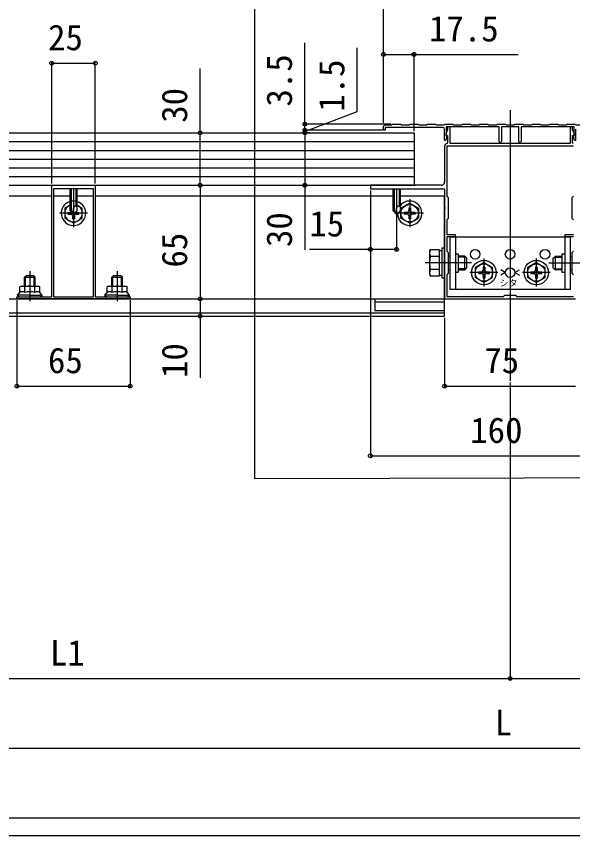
# Model space of a CAD drawing. Units: millimetres, scale not verified. Extents: x -875 to 875, y -1304 to 1298.
# Drawn here: x -282.7 to 35.8, y -1304.4 to -835.1 of the extents above; entities that cross this region are included whole.
import ezdxf
from ezdxf.enums import TextEntityAlignment as Align

# ---------------------------------------------------------------- set-up
doc = ezdxf.new("R2010")
doc.units = ezdxf.units.MM
doc.header["$LTSCALE"] = 8
for name, color, linetype in [('0-3_YKK_11', 7, 'Continuous'), ('0-4_YKK_12', 2, 'Continuous'), ('0-5_YKK_13', 4, 'Continuous'), ('0-7_YKK_D', 6, 'Continuous'), ('0-8_YKK_ZWAK', 7, 'Continuous'), ('0-9_YSS_K', 3, 'Continuous')]:
    doc.layers.add(name, color=color, linetype=linetype)
doc.styles.add('ＭＳ ゴシック', font='')
doc.styles.get('ＭＳ ゴシック').set_extended_font_data('MS Gothic')

msp = doc.modelspace()

# ---------------------------------------------------------------- linework, layer by layer
at = {"layer": '0-3_YKK_11'}
msp.add_line((-37.5, -909.5), (-37.5, -929.9), dxfattribs=at)
for points in [[(-38.5, -898.7), (-71.5, -898.7), (-71.5, -900.4), (-72.5, -900.4), (-72.5, -898.2)], [(-71.5, -897.2), (-67.65, -897.2), (-67.35, -896.9), (-62.65, -896.9), (-62.35, -897.2), (-57.65, -897.2), (-57.35, -896.9), (-52.65, -896.9), (-52.35, -897.2), (-47.65, -897.2), (-47.35, -896.9), (-42.65, -896.9), (-42.35, -897.2), (-37.65, -897.2), (-37.35, -896.9), (-32.65, -896.9), (-32.35, -897.2), (-27.65, -897.2), (-27.35, -896.9), (-22.65, -896.9), (-22.35, -897.2), (-17.65, -897.2), (-17.35, -896.9), (-12.65, -896.9), (-12.35, -897.2), (-7.65, -897.2), (-7.35, -896.9), (-2.65, -896.9), (-2.35, -897.2), (2.35, -897.2), (2.65, -896.9), (7.35, -896.9), (7.65, -897.2), (12.35, -897.2), (12.65, -896.9), (17.35, -896.9), (17.65, -897.2), (22.35, -897.2), (22.65, -896.9), (27.35, -896.9)], [(-6.3, -906.75), (-6.3, -898.4), (-36.6, -898.4), (-36.6, -903.6), (-36.015, -903.813), (-36.902, -906.247), (-37.5, -906.142), (-37.5, -899.7)], [(34.4, -907.9), (-34.4, -907.9), (-34.4, -898.4), (-35.8, -898.4), (-35.8, -899.9), (-36.8, -902.647), (-36.8, -903.4), (-35.8, -903.4), (-35.8, -907.611), (-36.068, -907.909)], [(5, -906.75), (5, -898.4), (-5, -898.4), (-5, -906.75)], [(37.5, -899.7), (37.5, -906.142), (36.902, -906.247), (36.015, -903.813), (36.6, -903.6), (36.6, -898.4), (6.3, -898.4), (6.3, -906.75)], [(27.35, -896.9), (27.65, -897.2), (32.35, -897.2), (32.65, -896.9), (37.35, -896.9), (37.65, -897.2), (42.35, -897.2), (42.65, -896.9), (47.35, -896.9), (47.65, -897.2), (52.35, -897.2), (52.65, -896.9), (57.35, -896.9), (57.65, -897.2), (62.35, -897.2), (62.65, -896.9), (67.35, -896.9), (67.65, -897.2), (71.5, -897.2)], [(36.068, -907.909), (35.8, -907.611), (35.8, -903.4), (36.8, -903.4), (36.8, -902.647), (35.8, -899.9), (35.8, -898.4), (34.4, -898.4), (34.4, -907.9)], [(36.2, -909.4), (-36.2, -909.4), (-36.2, -938.2), (-35.5, -938.9), (-35.5, -950.9), (-36.2, -951.6), (-36.2, -960.1), (-31.5, -960.1), (-31.5, -961.4), (-36.2, -961.4), (-36.2, -969.7), (-35.5, -970.4), (-35.5, -982.4), (-36.2, -983.1), (-36.2, -995.6), (-3.7, -995.6), (-3, -994.9), (3, -994.9), (3.7, -995.6), (36.2, -995.6)], [(-39.5, -931.9), (-54.329, -931.9), (-54.521, -932.043), (-55.479, -932.043), (-55.671, -931.9), (-80, -931.9), (-80, -933.9), (-37.5, -933.9), (-37.5, -944.442), (-37.38, -944.625), (-37.38, -945.175), (-37.5, -945.358), (-37.5, -975.942), (-37.38, -976.125), (-37.38, -976.675), (-37.5, -976.858), (-37.5, -996.9), (-0.458, -996.9), (-0.275, -996.78), (0.275, -996.78), (0.458, -996.9), (37.5, -996.9)], [(36.2, -951.6), (35.5, -950.9), (35.5, -938.9), (36.2, -938.2)], [(36.2, -961.4), (31.5, -961.4), (31.5, -960.1), (36.2, -960.1)], [(36.2, -983.1), (35.5, -982.4), (35.5, -970.4), (36.2, -969.7)]]:
    msp.add_lwpolyline(points, dxfattribs=at)
for points in [[(-217.5, -996.9), (-282.5, -996.9), (-282.5, -995.7), (-275.458, -995.7), (-275.275, -995.82), (-274.725, -995.82), (-274.542, -995.7), (-262.5, -995.7), (-262.5, -931.9), (-250.458, -931.9), (-250.275, -932.02), (-249.725, -932.02), (-249.542, -931.9), (-237.5, -931.9), (-237.5, -995.7), (-225.458, -995.7), (-225.275, -995.82), (-224.725, -995.82), (-224.542, -995.7), (-217.5, -995.7)], [(-261.5, -933.9), (-261.5, -995.7), (-238.5, -995.7), (-238.5, -933.9)]]:
    msp.add_lwpolyline(points, close=True, dxfattribs=at)
for centre, radius, start, end in [((-71.5, -898.2), 1, 90.00001, 179.99999), ((-38.5, -899.7), 1, 0.00001, 89.99999), ((-35.9, -909.5), 1.6, 96.04232, 180), ((-5.65, -906.75), 0.65, 179.99999, 0.00001), ((5.65, -906.75), 0.65, 179.99999, 0.00001), ((-39.5, -929.9), 2, 270.00001, 359.99999)]:
    msp.add_arc(centre, radius, start, end, dxfattribs=at)
at = {"layer": '0-4_YKK_12'}
for p, q in [((0, -888.899), (0, -1043.9)), ((-319.55, -937.9), (-262.5, -937.9)), ((-261.5, -937.9), (-252, -937.9)), ((-248, -937.9), (-238.5, -937.9)), ((-237.5, -937.9), (-67, -937.9)), ((-63, -937.9), (-37.5, -937.9)), ((-37.5, -1006.9), (-37.5, -937.9)), ((-37.5, -996.9), (-37.5, -984.9)), ((-319.55, -996.9), (-37.5, -996.9)), ((-37.5, -998.9), (-77.512, -998.9)), ((-77.5, -996.9), (-77.5, -1003.6)), ((-77.5, -1003.6), (-37.5, -1003.6)), ((-319.55, -1004.9), (-37.5, -1004.9)), ((-319.55, -1006.9), (-37.5, -1006.9))]:
    msp.add_line(p, q, dxfattribs=at)
msp.add_lwpolyline([(-146.214, -758.197), (162.284, -757.474), (162.284, -1099.218), (-146.214, -1099.941)], close=True, dxfattribs=at)
at = {"layer": '0-5_YKK_13'}
for p, q in [((-319.55, -901.9), (-55, -901.9)), ((-55, -901.9), (-55, -931.9)), ((-319.55, -906.9), (-55, -906.9)), ((-319.55, -911.9), (-55, -911.9)), ((-319.55, -916.9), (-55, -916.9)), ((-319.55, -921.9), (-55, -921.9)), ((-319.55, -926.9), (-55, -926.9)), ((-319.55, -931.9), (-55, -931.9)), ((-252, -946.6), (-252, -933.9)), ((-251.4, -933.9), (-251.4, -946.2)), ((-250, -933.9), (-250, -950.734)), ((-248.6, -933.9), (-248.6, -943.8)), ((-248, -933.9), (-248, -946.6)), ((-67, -946.6), (-67, -933.9)), ((-66.4, -933.9), (-66.4, -946.2)), ((-65, -933.9), (-65, -950.734)), ((-63.6, -933.9), (-63.6, -943.8)), ((-63, -933.9), (-63, -946.6)), ((-250, -939.9), (-250, -955.9)), ((-57.5, -942.15), (-62.5, -945.037)), ((-57.5, -939.9), (-57.5, -955.9)), ((-57.5, -942.15), (-52.5, -945.037)), ((-242, -947.9), (-258, -947.9)), ((-252, -943.305), (-255, -945.037)), ((-255, -945.037), (-255, -950.763)), ((-253.15, -947.4), (-251.5, -947.4)), ((-253.15, -947.4), (-253.15, -948.4)), ((-252, -945.6), (-250, -947.6)), ((-252, -946.6), (-250, -948.6)), ((-250, -948.6), (-250, -945.133)), ((-248, -946.6), (-250, -948.6)), ((-248.667, -943.8), (-248, -943.8)), ((-248.5, -947.4), (-246.85, -947.4)), ((-248, -943.305), (-245, -945.037)), ((-246.85, -948.4), (-246.85, -947.4)), ((-245, -950.763), (-245, -945.037)), ((-67, -945.6), (-65, -947.6)), ((-67, -946.6), (-65, -948.6)), ((-49.5, -947.9), (-65.5, -947.9)), ((-65, -948.6), (-65, -945.133)), ((-63, -946.6), (-65, -948.6)), ((-63.667, -943.8), (-63, -943.8)), ((-62.5, -950.763), (-62.5, -945.037)), ((-59, -947.4), (-60.65, -947.4)), ((-60.65, -948.4), (-60.65, -947.4)), ((-58, -944.75), (-58, -946.4)), ((-58, -944.75), (-57, -944.75)), ((-57, -944.75), (-57, -946.4)), ((-54.35, -947.4), (-56, -947.4)), ((-54.35, -947.4), (-54.35, -948.4)), ((-52.5, -945.037), (-52.5, -950.763)), ((-250, -953.65), (-255, -950.763)), ((-253.15, -948.4), (-251.5, -948.4)), ((-250.5, -949.4), (-250.5, -951.05)), ((-250.5, -951.05), (-249.5, -951.05)), ((-250, -953.65), (-245, -950.763)), ((-249.5, -949.4), (-249.5, -951.05)), ((-248.5, -948.4), (-246.85, -948.4)), ((-57.5, -953.65), (-62.5, -950.763)), ((-59, -948.4), (-60.65, -948.4)), ((-58, -949.4), (-58, -951.05)), ((-57, -951.05), (-58, -951.05)), ((-57.5, -953.65), (-52.5, -950.763)), ((-57, -949.4), (-57, -951.05)), ((-54.35, -948.4), (-56, -948.4)), ((-34.5, -961.4), (34.5, -961.4)), ((-31.3, -961.4), (-31.3, -991.4)), ((31.3, -961.4), (31.3, -991.4)), ((34.5, -991.4), (34.5, -961.4)), ((-46.2, -969.9), (-45.619, -968.894)), ((-46.2, -969.9), (-46.2, -982.9)), ((-40.7, -968.894), (-45.619, -968.894)), ((-40.7, -968.894), (-40.7, -983.906)), ((-39.1, -969.35), (-40.7, -969.35)), ((-31.3, -971.2), (-29.7, -971.2)), ((-29.7, -971.2), (-29.7, -981.6)), ((29.7, -971.2), (29.7, -981.6)), ((29.7, -971.2), (31.3, -971.2)), ((-40.7, -972.647), (-45.619, -972.647)), ((-40.7, -972.4), (-40.7, -980.4)), ((-34.5, -972.4), (-35.5, -972.4)), ((-25.9, -972.4), (-29.7, -972.4)), ((-25.252, -973.048), (-29.7, -973.048)), ((-25.9, -980.4), (-25.9, -972.4)), ((-24.7, -973.6), (-25.9, -972.4)), ((-24.7, -979.2), (-24.7, -973.6)), ((-15, -973.9), (-15, -989.9)), ((15, -973.9), (15, -989.9)), ((24.7, -973.6), (25.9, -972.4)), ((24.7, -979.2), (24.7, -973.6)), ((25.252, -973.048), (29.7, -973.048)), ((25.9, -972.4), (29.7, -972.4)), ((25.9, -980.4), (25.9, -972.4)), ((34.5, -972.4), (35.5, -972.4)), ((-22.2, -976.4), (-48.7, -976.4)), ((-40.7, -980.153), (-45.619, -980.153)), ((-34.5, -980.4), (-35.5, -980.4)), ((-25.252, -979.752), (-29.7, -979.752)), ((-29.7, -980.4), (-25.9, -980.4)), ((-24.7, -979.2), (-25.9, -980.4)), ((-15, -976.15), (-20, -979.037)), ((-20, -979.037), (-20, -984.763)), ((-15.5, -978.75), (-15.5, -980.4)), ((-14.5, -978.75), (-15.5, -978.75)), ((-15, -976.15), (-10, -979.037)), ((-14.5, -978.75), (-14.5, -980.4)), ((-10, -984.763), (-10, -979.037)), ((-2.75, -981.9), (-5.348, -980.4)), ((2.75, -981.9), (5.348, -980.4)), ((15, -976.15), (10, -979.037)), ((10, -979.037), (10, -984.763)), ((14.5, -978.75), (14.5, -980.4)), ((15.5, -978.75), (14.5, -978.75)), ((15, -976.15), (20, -979.037)), ((15.5, -978.75), (15.5, -980.4)), ((20, -984.763), (20, -979.037)), ((22.2, -976.4), (48.7, -976.4)), ((24.7, -979.2), (25.9, -980.4)), ((25.252, -979.752), (29.7, -979.752)), ((29.7, -980.4), (25.9, -980.4)), ((34.5, -980.4), (35.5, -980.4)), ((-278, -984.6), (-272, -984.6)), ((-277.46, -989.7), (-277.46, -984.06)), ((-275, -981.1), (-275, -998.2)), ((-272.54, -989.7), (-272.54, -984.06)), ((-228, -984.6), (-222, -984.6)), ((-227.46, -989.7), (-227.46, -984.06)), ((-225, -981.1), (-225, -998.2)), ((-222.54, -989.7), (-222.54, -984.06)), ((-46.2, -982.9), (-45.619, -983.906)), ((-40.7, -983.906), (-45.619, -983.906)), ((-40.7, -983.45), (-39.1, -983.45)), ((-31.3, -981.6), (-29.7, -981.6)), ((-7, -981.9), (-23, -981.9)), ((-15, -987.65), (-20, -984.763)), ((-18.15, -981.4), (-16.5, -981.4)), ((-18.15, -981.4), (-18.15, -982.4)), ((-18.15, -982.4), (-16.5, -982.4)), ((-15.5, -983.4), (-15.5, -985.05)), ((-15.5, -985.05), (-14.5, -985.05)), ((-15, -987.65), (-10, -984.763)), ((-14.5, -983.4), (-14.5, -985.05)), ((-13.5, -981.4), (-11.85, -981.4)), ((-13.5, -982.4), (-11.85, -982.4)), ((-11.85, -982.4), (-11.85, -981.4)), ((-2.75, -981.9), (-5.348, -983.4)), ((2.75, -981.9), (5.348, -983.4)), ((23, -981.9), (7, -981.9)), ((15, -987.65), (10, -984.763)), ((11.85, -981.4), (13.5, -981.4)), ((11.85, -981.4), (11.85, -982.4)), ((11.85, -982.4), (13.5, -982.4)), ((14.5, -983.4), (14.5, -985.05)), ((14.5, -985.05), (15.5, -985.05)), ((15, -987.65), (20, -984.763)), ((15.5, -983.4), (15.5, -985.05)), ((16.5, -981.4), (18.15, -981.4)), ((16.5, -982.4), (18.15, -982.4)), ((18.15, -982.4), (18.15, -981.4)), ((29.7, -981.6), (31.3, -981.6)), ((-280, -989.7), (-280.774, -990.147)), ((-280, -989.7), (-270, -989.7)), ((-270, -989.7), (-269.226, -990.147)), ((-230, -989.7), (-230.774, -990.147)), ((-230, -989.7), (-220, -989.7)), ((-220, -989.7), (-219.226, -990.147)), ((-282, -994.9), (-280.774, -993.3)), ((-280.774, -993.3), (-280.774, -990.147)), ((-277.887, -993.3), (-277.887, -990.147)), ((-272.113, -993.3), (-272.113, -990.147)), ((-269.226, -993.3), (-269.226, -990.147)), ((-268, -994.9), (-269.226, -993.3)), ((-232, -994.9), (-230.774, -993.3)), ((-230.774, -993.3), (-230.774, -990.147)), ((-227.887, -993.3), (-227.887, -990.147)), ((-222.113, -993.3), (-222.113, -990.147)), ((-219.226, -993.3), (-219.226, -990.147)), ((-218, -994.9), (-219.226, -993.3)), ((-282, -994.9), (-282, -995.7)), ((-275, -994.9), (-282, -994.9)), ((-282, -995.7), (-268, -995.7)), ((-275, -994.9), (-268, -994.9)), ((-268, -995.7), (-268, -994.9)), ((-232, -994.9), (-232, -995.7)), ((-225, -994.9), (-232, -994.9)), ((-232, -995.7), (-218, -995.7)), ((-225, -994.9), (-218, -994.9)), ((-218, -995.7), (-218, -994.9))]:
    msp.add_line(p, q, dxfattribs=at)
for points in [[(-34.5, -961.4), (-34.5, -991.4), (34.5, -991.4)], [(-278, -989.7), (-278, -984.6), (-277, -983.6), (-273, -983.6)], [(-272, -989.7), (-272, -984.6), (-273, -983.6)], [(-228, -989.7), (-228, -984.6), (-227, -983.6), (-223, -983.6)], [(-222, -989.7), (-222, -984.6), (-223, -983.6)]]:
    msp.add_lwpolyline(points, dxfattribs=at)
msp.add_lwpolyline([(-37.5, -984.9), (-37.5, -967.9), (-39.1, -967.9), (-39.1, -984.9)], close=True, dxfattribs=at)
for centre, radius in [((-57.5, -947.9), 5), ((-20, -971.4), 2.75), ((0, -971.4), 2.75), ((20, -971.4), 2.75), ((-15, -981.9), 7), ((15, -981.9), 7), ((-15, -981.9), 5), ((0, -981.9), 2.75), ((15, -981.9), 5)]:
    msp.add_circle(centre, radius, dxfattribs=at)
for centre, radius, start, end in [((-250, -947.9), 7, 106.60155, 73.39845), ((-250, -947.9), 7, 78.46304, 101.53696), ((-57.5, -947.9), 7, 181.61448, 141.78679), ((-250, -947.9), 5, 113.57818, 66.42182), ((-251.5, -946.4), 1, 270, 285.33191), ((-248.667, -945.133), 1.333, 90, 180), ((-248.5, -946.4), 1, 254.66809, 270), ((-63.667, -945.133), 1.333, 90, 180), ((-59, -946.4), 1, 270, 0), ((-56, -946.4), 1, 180, 270), ((-251.5, -949.4), 1, 0, 90), ((-248.5, -949.4), 1, 90, 180), ((-59, -949.4), 1, 0, 90), ((-56, -949.4), 1, 90, 180), ((-42.877, -970.771), 3.323, 145.61575, 214.38425), ((-33.781, -976.4), 12.419, 162.41205, 197.58795), ((-42.877, -982.029), 3.323, 145.61575, 214.38425), ((-16.5, -980.4), 1, 270, 0), ((-13.5, -980.4), 1, 180, 270), ((13.5, -980.4), 1, 270, 0), ((16.5, -980.4), 1, 180, 270), ((-16.5, -983.4), 1, 0, 90), ((-13.5, -983.4), 1, 90, 180), ((13.5, -983.4), 1, 0, 90), ((16.5, -983.4), 1, 90, 180), ((-279.33, -992.256), 2.556, 55.61575, 124.38425), ((-275, -999.253), 9.553, 90, 107.58795), ((-275, -999.253), 9.553, 72.41205, 90), ((-270.67, -992.256), 2.556, 55.61575, 124.38425), ((-229.33, -992.256), 2.556, 55.61575, 124.38425), ((-225, -999.253), 9.553, 90, 107.58795), ((-225, -999.253), 9.553, 72.41205, 90), ((-220.67, -992.256), 2.556, 55.61575, 124.38425), ((-279.33, -995.409), 2.556, 55.61575, 124.38425), ((-275, -1002.407), 9.553, 90, 107.58795), ((-275, -1002.407), 9.553, 72.41205, 90), ((-270.67, -995.409), 2.556, 55.61575, 124.38425), ((-229.33, -995.409), 2.556, 55.61575, 124.38425), ((-225, -1002.407), 9.553, 90, 107.58795), ((-225, -1002.407), 9.553, 72.41205, 90), ((-220.67, -995.409), 2.556, 55.61575, 124.38425)]:
    msp.add_arc(centre, radius, start, end, dxfattribs=at)
for centre, major_axis, start_param, end_param in [((-280.5, -994.9), (1.5, 0), 3.1415927, 4.712389), ((-269.5, -994.9), (-1.5, 0), 1.5707963, 3.1415927), ((-230.5, -994.9), (1.5, 0), 3.1415927, 4.712389), ((-219.5, -994.9), (-1.5, 0), 1.5707963, 3.1415927)]:
    msp.add_ellipse(centre, major_axis=major_axis, ratio=0.533333, start_param=start_param, end_param=end_param, dxfattribs=at)
at = {"layer": '0-7_YKK_D'}
for p, q in [((-72.5, -896.2), (-72.5, -815.9)), ((-117.5, -896.9), (-117.5, -850.255)), ((-72.5, -896.2), (-72.5, -855.9)), ((-55, -900.9), (-55, -855.9)), ((-262.5, -930.9), (-262.5, -860.9)), ((-262.5, -861.9), (-237.5, -861.9)), ((-237.5, -930.9), (-237.5, -860.9)), ((-117.5, -900.4), (-117.5, -896.1)), ((-68.35, -896.9), (-118.5, -896.9)), ((-73, -900.4), (-118.5, -900.4)), ((-73, -900.4), (-118.5, -900.4)), ((-117.5, -900.4), (-117.5, -896.9)), ((-117.5, -900.4), (-117.5, -904.7)), ((-117.5, -901.9), (-117.5, -900.4)), ((-117.5, -901.9), (-117.5, -900.4)), ((-236.8, -901.9), (-176.5, -901.9)), ((-114.659, -901.9), (-118.5, -901.9)), ((-114.659, -901.9), (-118.5, -901.9)), ((-117.5, -901.9), (-117.5, -906.2)), ((-236.8, -931.9), (-176.5, -931.9)), ((-177.5, -931.9), (-177.5, -996.9)), ((-117.415, -931.9), (-118.5, -931.9)), ((-80, -934.9), (-80, -1087.9)), ((-80, -934.9), (-80, -969.6)), ((-65, -950.6), (-65, -969.6)), ((-282.5, -997.6), (-282.5, -1047.9)), ((-217.5, -997.6), (-217.5, -1047.9)), ((-216.8, -996.9), (-176.5, -996.9)), ((-216.8, -1006.9), (-176.5, -1006.9)), ((-37.5, -1007.9), (-37.5, -1047.9)), ((0, -1044.9), (0, -1215.4)), ((0, -1044.9), (0, -1215.4)), ((-282.5, -1046.9), (-217.5, -1046.9)), ((-37.5, -1046.9), (37.5, -1046.9)), ((-80, -1086.9), (80, -1086.9)), ((-500, -1214.4), (0, -1214.4)), ((0, -1214.4), (500, -1214.4)), ((-482.5, -1254.4), (482.5, -1254.4))]:
    msp.add_line(p, q, dxfattribs=at)
for points in [[(-117.5, -901.15), (-87.5, -889.694), (-87.5, -853.239)], [(-72.5, -856.9), (-55, -856.9), (4.625, -856.9)], [(-177.5, -931.9), (-177.5, -901.9), (-177.5, -865.009)], [(-117.5, -901.9), (-117.5, -931.9), (-117.5, -968.791)], [(-65, -968.6), (-80, -968.6), (-114.845, -968.6)], [(-177.5, -996.9), (-177.5, -1006.9), (-177.5, -1042.2)]]:
    msp.add_lwpolyline(points, dxfattribs=at)
for centre in [(-72.5, -856.9), (-55, -856.9), (-262.5, -861.9), (-237.5, -861.9), (-117.5, -896.9), (-177.5, -901.9), (-117.5, -900.4), (-117.5, -900.4), (-117.5, -901.9), (-117.5, -901.9), (-177.5, -931.9), (-177.5, -931.9), (-117.5, -931.9), (-80, -968.6), (-65, -968.6), (-177.5, -996.9), (-177.5, -996.9), (-177.5, -1006.9), (-282.5, -1046.9), (-217.5, -1046.9), (-37.5, -1046.9), (-80, -1086.9), (0, -1214.4), (0, -1214.4)]:
    msp.add_circle(centre, 1.075, dxfattribs=at)
at = {"layer": '0-8_YKK_ZWAK'}
msp.add_lwpolyline([(-875, -1304.4), (875, -1304.4), (875, 1245.6)], dxfattribs=at)
at = {"layer": '0-9_YSS_K'}
msp.add_line((790.087, -1294.4), (-781.795, -1294.4), dxfattribs=at)

# ---------------------------------------------------------------- texts
at = {"layer": '0-5_YKK_13', "style": 'ＭＳ ゴシック'}
msp.add_text('シタ', height=3.666, dxfattribs=at).set_placement((-6.037, -990.87), align=Align.BOTTOM_LEFT)
at = {"layer": '0-7_YKK_D', "style": 'ＭＳ ゴシック'}
for s, p in [('17.5', (-46.443, -853.9)), ('25', (-264.545, -858.9)), ('15', (-114.914, -965.6)), ('65', (-264.602, -1043.9)), ('75', (-14.773, -1043.9)), ('160', (-22.841, -1083.9)), ('L1', (-263.523, -1211.4)), ('L', (-8.807, -1251.4))]:
    msp.add_text(s, height=14.66, dxfattribs=at).set_placement(p, align=Align.BOTTOM_LEFT)
for s, p in [('3.5', (-120.5, -886.777)), ('1.5', (-90.5, -889.762)), ('30', (-180.5, -896.077)), ('30', (-120.5, -967.268)), ('65', (-180.5, -979.002)), ('10', (-180.5, -1042.268))]:
    msp.add_text(s, height=14.66, rotation=90, dxfattribs=at).set_placement(p, align=Align.BOTTOM_LEFT)

doc.saveas('drawing.dxf')
